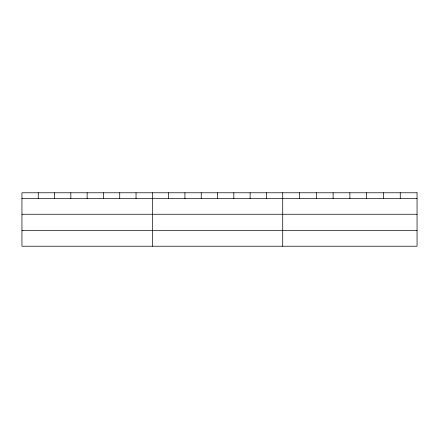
<?xml version="1.0" encoding="UTF-8"?>
<svg xmlns="http://www.w3.org/2000/svg" width="439" height="439" viewBox="0 0 439 439"><rect width="100%" height="100%" fill="white"/><g stroke="black" fill="none" stroke-linecap="round" stroke-linejoin="round"><path stroke-width="0.66" d="M21.95 198.51L417.05 198.51M21.95 214.254L417.05 214.254M21.95 230.48L417.05 230.48M400.258 192.776L400.258 198.51M383.466 192.776L383.466 198.51M366.675 192.776L366.675 198.51M349.883 192.776L349.883 198.51M333.091 192.776L333.091 198.51M316.299 192.776L316.299 198.51M299.508 192.776L299.508 198.51M282.716 192.776L282.716 246.224M266.418 192.776L266.418 198.51M250.12 192.776L250.12 198.51M233.822 192.776L233.822 198.51M217.524 192.776L217.524 198.51M201.227 192.776L201.227 198.51M184.929 192.776L184.929 198.51M168.631 192.776L168.631 198.51M152.333 192.776L152.333 246.224M136.035 192.776L136.035 198.51M119.737 192.776L119.737 198.51M103.439 192.776L103.439 198.51M87.141 192.776L87.141 198.51M70.844 192.776L70.844 198.51M54.546 192.776L54.546 198.51M38.248 192.776L38.248 198.51M417.05 192.776L21.95 192.776L21.95 246.224L417.05 246.224L417.05 192.776"/></g></svg>
